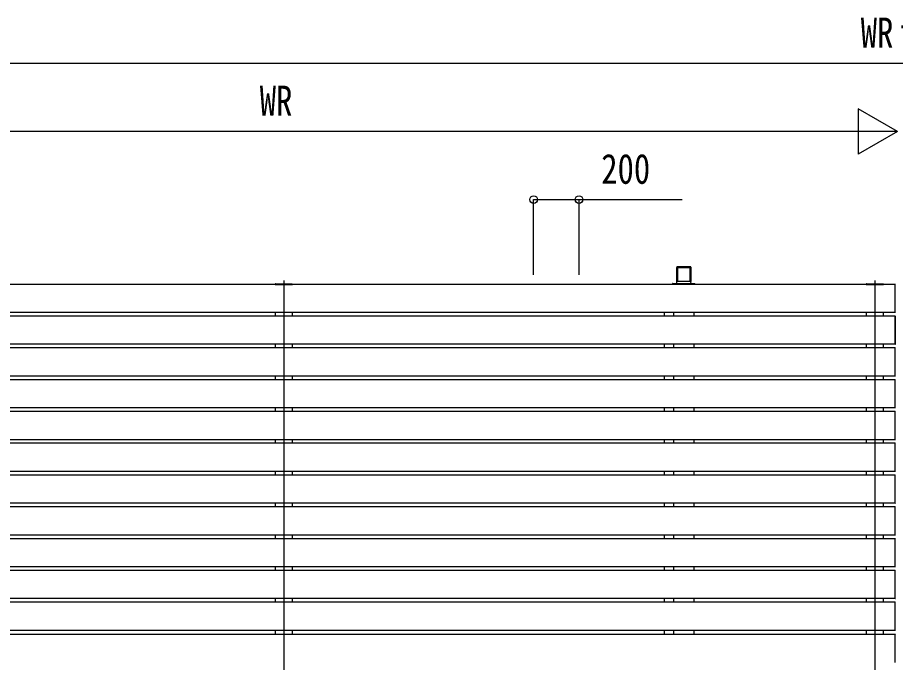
# Model space of a CAD drawing. Units: millimetres, scale not verified. Extents: x -16820 to 16820, y -11881 to 11886.
# Drawn here: x -12951 to -9082, y -3732 to -892 of the extents above; entities that cross this region are included whole.
import ezdxf
from ezdxf.enums import TextEntityAlignment as Align

# ---------------------------------------------------------------- set-up
doc = ezdxf.new("R2010")
doc.units = ezdxf.units.MM
doc.header["$LTSCALE"] = 40
for name, color, linetype in [('0-4_YKK_12', 2, 'Continuous'), ('0-5_YKK_13', 4, 'Continuous'), ('0-6_YKK_A1', 4, 'Continuous'), ('0-7_YKK_D', 6, 'Continuous')]:
    doc.layers.add(name, color=color, linetype=linetype)
doc.styles.add('ＭＳ ゴシック', font='')
doc.styles.get('ＭＳ ゴシック').set_extended_font_data('MS Gothic')

msp = doc.modelspace()

# ---------------------------------------------------------------- linework, layer by layer
at = {"layer": '0-4_YKK_12'}
for p, q in [((-11777.92, -2050.26), (-11777.92, -5596.64)), ((-9172.92, -2050.26), (-9172.92, -5596.64))]:
    msp.add_line(p, q, dxfattribs=at)
at = {"layer": '0-5_YKK_13'}
for p, q in [((-11815.92, -2067.36), (-11815.83, -2065.8)), ((-11815.92, -2067.36), (-11739.92, -2067.36)), ((-11814.83, -2064.86), (-11741.01, -2064.86)), ((-11740.02, -2065.8), (-11739.92, -2067.36)), ((-9210.92, -2067.36), (-9210.83, -2065.8)), ((-9210.92, -2067.36), (-9134.92, -2067.36)), ((-9209.83, -2064.86), (-9136.01, -2064.86)), ((-9135.02, -2065.8), (-9134.92, -2067.36)), ((-9083.42, -2190.36), (-9083.42, -2068.35)), ((-9083.42, -2191.66), (-9083.42, -2190.36)), ((-9081.86, -2191.56), (-9083.42, -2191.66)), ((-9083.42, -2330.36), (-9083.42, -2208.35)), ((-9083.42, -2331.66), (-9083.42, -2330.36)), ((-9081.86, -2331.56), (-9083.42, -2331.66)), ((-9083.42, -2470.36), (-9083.42, -2348.35)), ((-9083.42, -2471.66), (-9083.42, -2470.36)), ((-9081.86, -2471.56), (-9083.42, -2471.66)), ((-9083.42, -2610.36), (-9083.42, -2488.35)), ((-9083.42, -2611.66), (-9083.42, -2610.36)), ((-9081.86, -2611.56), (-9083.42, -2611.66)), ((-9083.42, -2750.36), (-9083.42, -2628.35)), ((-9083.42, -2751.66), (-9083.42, -2750.36)), ((-9081.86, -2751.56), (-9083.42, -2751.66)), ((-9083.42, -2890.36), (-9083.42, -2768.35)), ((-9083.42, -2891.66), (-9083.42, -2890.36)), ((-9081.86, -2891.56), (-9083.42, -2891.66)), ((-9083.42, -3030.36), (-9083.42, -2908.35)), ((-9083.42, -3031.66), (-9083.42, -3030.36)), ((-9081.86, -3031.56), (-9083.42, -3031.66)), ((-9083.42, -3170.36), (-9083.42, -3048.35)), ((-9083.42, -3171.66), (-9083.42, -3170.36)), ((-9081.86, -3171.56), (-9083.42, -3171.66)), ((-9083.42, -3310.36), (-9083.42, -3188.35)), ((-9083.42, -3311.66), (-9083.42, -3310.36)), ((-9081.86, -3311.56), (-9083.42, -3311.66)), ((-9083.42, -3450.36), (-9083.42, -3328.35)), ((-9083.42, -3451.66), (-9083.42, -3450.36)), ((-9081.86, -3451.56), (-9083.42, -3451.66)), ((-9083.42, -3590.36), (-9083.42, -3468.35)), ((-9083.42, -3591.66), (-9083.42, -3590.36)), ((-9081.86, -3591.56), (-9083.42, -3591.66)), ((-9083.42, -3731.76), (-9083.42, -3609.75)), ((-9083.42, -3733.06), (-9083.42, -3731.76))]:
    msp.add_line(p, q, dxfattribs=at)
for points in [[(-9083.42, -2068.35), (-9083.42, -2067.06), (-9081.86, -2067.15)], [(-9083.42, -2208.35), (-9083.42, -2207.06), (-9081.86, -2207.15)], [(-9083.42, -2348.35), (-9083.42, -2347.06), (-9081.86, -2347.15)], [(-9083.42, -2488.35), (-9083.42, -2487.06), (-9081.86, -2487.15)], [(-9083.42, -2628.35), (-9083.42, -2627.06), (-9081.86, -2627.15)], [(-9083.42, -2768.35), (-9083.42, -2767.06), (-9081.86, -2767.15)], [(-9083.42, -2908.35), (-9083.42, -2907.06), (-9081.86, -2907.15)], [(-9083.42, -3048.35), (-9083.42, -3047.06), (-9081.86, -3047.15)], [(-9083.42, -3188.35), (-9083.42, -3187.06), (-9081.86, -3187.15)], [(-9083.42, -3328.35), (-9083.42, -3327.06), (-9081.86, -3327.15)], [(-9083.42, -3468.35), (-9083.42, -3467.06), (-9081.86, -3467.15)], [(-9083.42, -3609.75), (-9083.42, -3608.46), (-9081.86, -3608.55)]]:
    msp.add_lwpolyline(points, dxfattribs=at)
for centre, start, end in [((-11814.83, -2065.86), 90, 176.5), ((-11741.01, -2065.86), 3.5, 90), ((-9209.83, -2065.86), 90, 176.5), ((-9136.01, -2065.86), 3.5, 90)]:
    msp.add_arc(centre, 1, start, end, dxfattribs=at)
at = {"layer": '0-6_YKK_A1'}
for p, q in [((-10046.17, -1996.95), (-10046.17, -2055.03)), ((-10045.81, -1990.98), (-10046.16, -1996.61)), ((-9984.53, -1990.51), (-10045.31, -1990.51)), ((-10043.66, -1996.95), (-10043.66, -2054.78)), ((-10043.39, -1992.51), (-10043.65, -1996.61)), ((-10043.39, -1992.51), (-9986.45, -1992.51)), ((-10042.42, -1994.53), (-10042.42, -2054.78)), ((-10041.42, -1993.58), (-9988.42, -1993.58)), ((-9987.42, -1994.53), (-9987.42, -2054.78)), ((-9986.45, -1992.51), (-9986.19, -1996.61)), ((-9986.18, -1996.95), (-9986.18, -2054.78)), ((-9984.03, -1990.98), (-9983.68, -1996.61)), ((-9983.67, -1996.95), (-9983.67, -2055.03)), ((-9083.42, -2067.36), (-14472.42, -2067.36)), ((-10064.54, -2067.36), (-10064.36, -2064.3)), ((-10063.35, -2063.36), (-10062.73, -2063.36)), ((-10046.51, -2055.72), (-10046.98, -2063.36)), ((-9984.33, -2054.78), (-10045.51, -2054.78)), ((-9984.33, -2054.78), (-10045.51, -2054.78)), ((-10045.51, -2054.78), (-10045.51, -2054.78)), ((-9984.33, -2054.78), (-9984.33, -2054.78)), ((-9982.86, -2063.36), (-9983.33, -2055.72)), ((-9965.3, -2067.36), (-9965.49, -2064.3)), ((-9083.42, -2191.36), (-9083.42, -2067.36)), ((-11815.42, -2191.36), (-11815.42, -2207.36)), ((-11740.42, -2191.36), (-11740.42, -2207.36)), ((-10100.12, -2207.36), (-10100.12, -2191.36)), ((-10060.12, -2191.36), (-10060.12, -2207.36)), ((-9969.72, -2191.36), (-9969.72, -2207.36)), ((-9210.42, -2191.36), (-9210.42, -2207.36)), ((-9135.42, -2191.36), (-9135.42, -2207.36)), ((-9083.42, -2207.36), (-14472.42, -2207.36)), ((-9083.42, -2207.36), (-9083.42, -2331.36)), ((-9083.42, -2347.36), (-14472.42, -2347.36)), ((-11815.42, -2331.36), (-11815.42, -2347.36)), ((-11740.42, -2331.36), (-11740.42, -2347.36)), ((-10100.12, -2347.36), (-10100.12, -2331.36)), ((-10060.12, -2331.36), (-10060.12, -2347.36)), ((-9969.72, -2331.36), (-9969.72, -2347.36)), ((-9210.42, -2331.36), (-9210.42, -2347.36)), ((-9135.42, -2331.36), (-9135.42, -2347.36)), ((-9083.42, -2471.36), (-9083.42, -2347.36)), ((-11815.42, -2471.36), (-11815.42, -2487.36)), ((-11740.42, -2471.36), (-11740.42, -2487.36)), ((-10100.12, -2487.36), (-10100.12, -2471.36)), ((-10060.12, -2471.36), (-10060.12, -2487.36)), ((-9969.72, -2471.36), (-9969.72, -2487.36)), ((-9210.42, -2471.36), (-9210.42, -2487.36)), ((-9135.42, -2471.36), (-9135.42, -2487.36)), ((-9083.42, -2487.36), (-14472.42, -2487.36)), ((-9083.42, -2611.36), (-9083.42, -2487.36)), ((-9083.42, -2627.36), (-14472.42, -2627.36)), ((-11815.42, -2611.36), (-11815.42, -2627.36)), ((-11740.42, -2611.36), (-11740.42, -2627.36)), ((-10100.12, -2627.36), (-10100.12, -2611.36)), ((-10060.12, -2611.36), (-10060.12, -2627.36)), ((-9969.72, -2611.36), (-9969.72, -2627.36)), ((-9210.42, -2611.36), (-9210.42, -2627.36)), ((-9135.42, -2611.36), (-9135.42, -2627.36)), ((-9083.42, -2751.36), (-9083.42, -2627.36)), ((-9083.42, -2767.36), (-14472.42, -2767.36)), ((-11815.42, -2751.36), (-11815.42, -2767.36)), ((-11740.42, -2751.36), (-11740.42, -2767.36)), ((-10100.12, -2767.36), (-10100.12, -2751.36)), ((-10060.12, -2751.36), (-10060.12, -2767.36)), ((-9969.72, -2751.36), (-9969.72, -2767.36)), ((-9210.42, -2751.36), (-9210.42, -2767.36)), ((-9135.42, -2751.36), (-9135.42, -2767.36)), ((-9083.42, -2891.36), (-9083.42, -2767.36)), ((-11815.42, -2891.36), (-11815.42, -2907.36)), ((-11740.42, -2891.36), (-11740.42, -2907.36)), ((-10100.12, -2907.36), (-10100.12, -2891.36)), ((-10060.12, -2891.36), (-10060.12, -2907.36)), ((-9969.72, -2891.36), (-9969.72, -2907.36)), ((-9210.42, -2891.36), (-9210.42, -2907.36)), ((-9135.42, -2891.36), (-9135.42, -2907.36)), ((-9083.42, -2907.36), (-14472.42, -2907.36)), ((-9083.42, -3031.36), (-9083.42, -2907.36)), ((-9083.42, -3047.36), (-14472.42, -3047.36)), ((-11815.42, -3031.36), (-11815.42, -3047.36)), ((-11740.42, -3031.36), (-11740.42, -3047.36)), ((-10100.12, -3047.36), (-10100.12, -3031.36)), ((-10060.12, -3031.36), (-10060.12, -3047.36)), ((-9969.72, -3031.36), (-9969.72, -3047.36)), ((-9210.42, -3031.36), (-9210.42, -3047.36)), ((-9135.42, -3031.36), (-9135.42, -3047.36)), ((-9083.42, -3171.36), (-9083.42, -3047.36)), ((-11815.42, -3171.36), (-11815.42, -3187.36)), ((-11740.42, -3171.36), (-11740.42, -3187.36)), ((-10100.12, -3187.36), (-10100.12, -3171.36)), ((-10060.12, -3171.36), (-10060.12, -3187.36)), ((-9969.72, -3171.36), (-9969.72, -3187.36)), ((-9210.42, -3171.36), (-9210.42, -3187.36)), ((-9135.42, -3171.36), (-9135.42, -3187.36)), ((-9083.42, -3187.36), (-14472.42, -3187.36)), ((-9083.42, -3311.36), (-9083.42, -3187.36)), ((-9083.42, -3327.36), (-14472.42, -3327.36)), ((-11815.42, -3311.36), (-11815.42, -3327.36)), ((-11740.42, -3311.36), (-11740.42, -3327.36)), ((-10100.12, -3327.36), (-10100.12, -3311.36)), ((-10060.12, -3311.36), (-10060.12, -3327.36)), ((-9969.72, -3311.36), (-9969.72, -3327.36)), ((-9210.42, -3311.36), (-9210.42, -3327.36)), ((-9135.42, -3311.36), (-9135.42, -3327.36)), ((-9083.42, -3451.36), (-9083.42, -3327.36)), ((-9083.42, -3467.36), (-14472.42, -3467.36)), ((-11815.42, -3451.36), (-11815.42, -3467.36)), ((-11740.42, -3451.36), (-11740.42, -3467.36)), ((-10100.12, -3467.36), (-10100.12, -3451.36)), ((-10060.12, -3451.36), (-10060.12, -3467.36)), ((-9969.72, -3451.36), (-9969.72, -3467.36)), ((-9210.42, -3451.36), (-9210.42, -3467.36)), ((-9135.42, -3451.36), (-9135.42, -3467.36)), ((-9083.42, -3591.36), (-9083.42, -3467.36)), ((-11815.42, -3591.36), (-11815.42, -3608.76)), ((-11740.42, -3591.36), (-11740.42, -3608.76)), ((-10100.12, -3607.36), (-10100.12, -3591.36)), ((-10060.12, -3591.36), (-10060.12, -3608.76)), ((-9969.72, -3591.36), (-9969.72, -3608.76)), ((-9210.42, -3591.36), (-9210.42, -3608.76)), ((-9135.42, -3591.36), (-9135.42, -3608.76)), ((-9083.42, -3608.76), (-14472.42, -3608.76)), ((-9083.42, -3732.76), (-9083.42, -3608.76))]:
    msp.add_line(p, q, dxfattribs=at)
for points in [[(-9083.42, -2191.36), (-14472.04, -2191.36), (-14472.42, -2067.36)], [(-10062.73, -2063.36), (-9967.11, -2063.36), (-9966.49, -2063.36)], [(-9083.42, -2331.36), (-14472.04, -2331.36), (-14472.42, -2207.36)], [(-9083.42, -2471.36), (-14472.04, -2471.36), (-14472.42, -2347.36)], [(-9083.42, -2611.36), (-14472.04, -2611.36), (-14472.42, -2487.36)], [(-9083.42, -2751.36), (-14472.04, -2751.36), (-14472.42, -2627.36)], [(-9083.42, -2891.36), (-14472.04, -2891.36), (-14472.42, -2767.36)], [(-9083.42, -3031.36), (-14472.04, -3031.36), (-14472.42, -2907.36)], [(-9083.42, -3171.36), (-14472.04, -3171.36), (-14472.42, -3047.36)], [(-9083.42, -3311.36), (-14472.04, -3311.36), (-14472.42, -3187.36)], [(-9083.42, -3451.36), (-14472.04, -3451.36), (-14472.42, -3327.36)], [(-9083.42, -3591.36), (-14472.04, -3591.36), (-14472.42, -3467.36)]]:
    msp.add_lwpolyline(points, dxfattribs=at)
for centre, radius, start, end in [((-10045.51, -2055.78), 1, 90, 176.48397), ((-10045.51, -2055.78), 0.999, 89.96394, 176.45762), ((-9984.33, -2055.78), 1, 3.51603, 90), ((-9984.33, -2055.78), 0.999, 3.54238, 90.03606)]:
    msp.add_arc(centre, radius, start, end, dxfattribs=at)
for centre, major_axis, ratio, start_param, end_param in [((-10046.13, -1996.58), (0.033, 0.5), 0.058294, 1.6269593, 2.4123574), ((-10045.31, -1991.01), (-0.407, 0.293), 0.996273, 5.3376209, 6.843095), ((-10043.62, -1996.58), (0.033, 0.5), 0.058294, 1.6269593, 2.4123574), ((-10041.42, -1994.53), (-1, 0), 0.946294, 4.712389, 6.2831853), ((-9988.42, -1994.53), (-1, 0), 0.946294, 3.1415927, 4.712389), ((-9986.22, -1996.58), (-0.033, 0.5), 0.058294, 3.8708279, 4.6562261), ((-9984.53, -1991.01), (-0.407, -0.293), 0.996273, 2.5816829, 4.087157), ((-9983.71, -1996.58), (-0.033, 0.5), 0.058294, 3.8708279, 4.6562261), ((-10063.36, -2064.36), (-0.712, -0.702), 0.999635, 5.3912728, 5.4437165), ((-10063.35, -2064.36), (-1, 0), 0.996804, 4.712389, 6.1697389), ((-9966.49, -2064.36), (-1, 0), 0.996804, 3.2550391, 4.712389), ((-9966.48, -2064.36), (-0.712, 0.702), 0.999635, 3.9810615, 4.0335052)]:
    msp.add_ellipse(centre, major_axis=major_axis, ratio=ratio, start_param=start_param, end_param=end_param, dxfattribs=at)
at = {"layer": '0-7_YKK_D'}
for p, q in [((-3869.92, -1093.95), (-14282.83, -1093.95)), ((-9072.83, -1393.95), (-9246.04, -1293.95)), ((-9246.04, -1293.95), (-9246.04, -1493.95)), ((-9272.83, -1393.95), (-14282.92, -1393.95)), ((-9072.83, -1393.95), (-9419.24, -1393.95)), ((-9072.83, -1393.95), (-9246.04, -1493.95)), ((-10676.33, -2024.7), (-10676.33, -1692.95)), ((-10476.33, -2024.7), (-10476.33, -1692.95))]:
    msp.add_line(p, q, dxfattribs=at)
msp.add_lwpolyline([(-10676.33, -1693.95), (-10476.33, -1693.95), (-10021.93, -1693.95)], dxfattribs=at)
for centre in [(-10676.33, -1693.95), (-10476.33, -1693.95)]:
    msp.add_circle(centre, 17, dxfattribs=at)

# ---------------------------------------------------------------- texts
at = {"layer": '0-7_YKK_D', "style": 'ＭＳ ゴシック', "width": 0.8}
for s, p in [('WRｔ', (-9234.78, -1063.95)), ('WR', (-11883.48, -1363.95)), ('200', (-10378.33, -1663.95))]:
    msp.add_text(s, height=132, dxfattribs=at).set_placement(p, align=Align.BOTTOM_LEFT)

doc.saveas('drawing.dxf')
